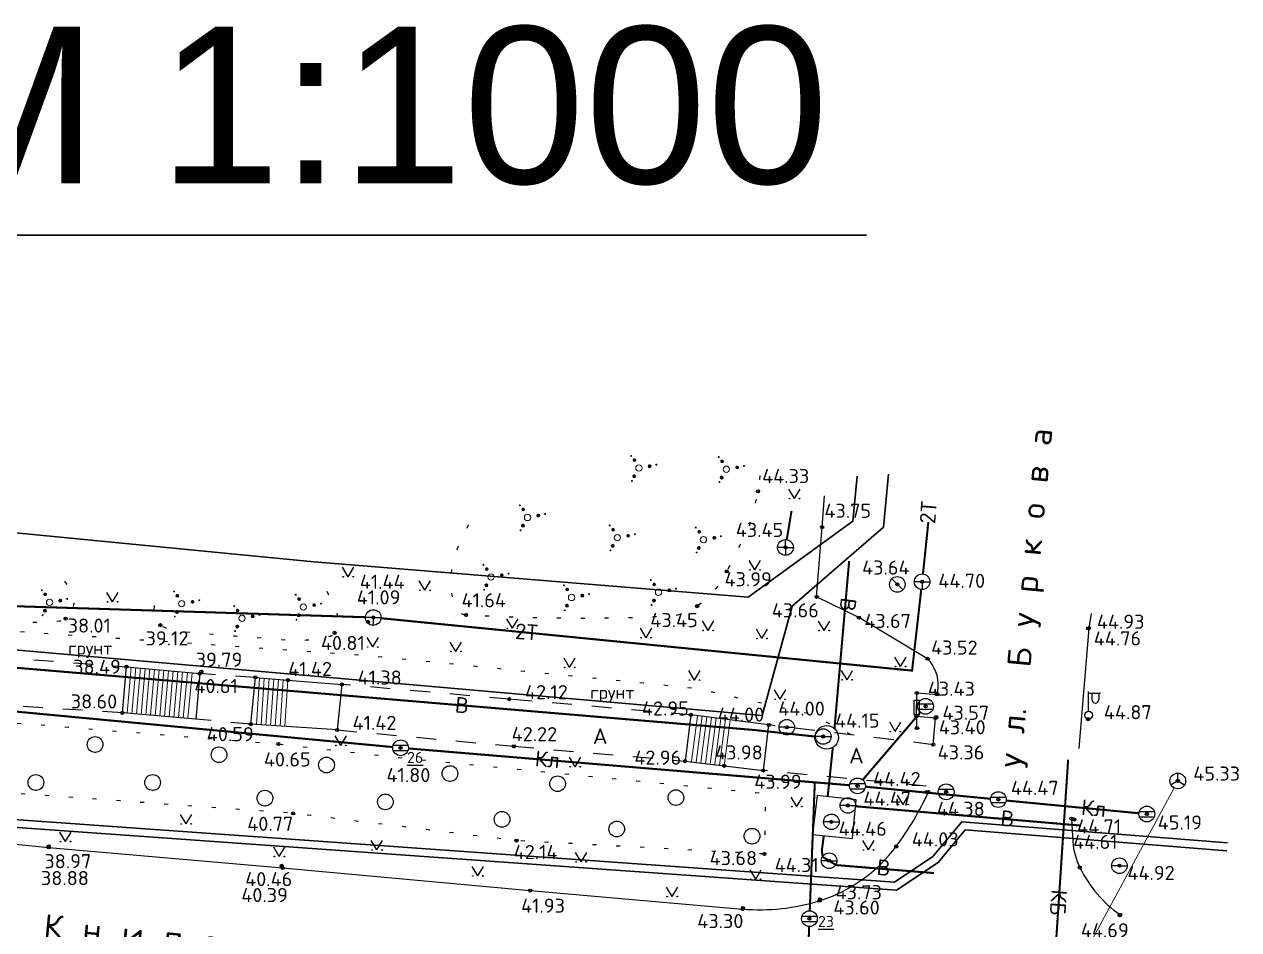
# Model space of a CAD drawing. Extents: x 8328 to 1441992, y -7354 to 642460.
# Drawn here: x 1441913.7 to 1441991.1, y 642402.7 to 642460.4 of the extents above; entities that cross this region are included whole.
import ezdxf

# ---------------------------------------------------------------- set-up
doc = ezdxf.new("R2010")
doc.units = 0
doc.header["$MEASUREMENT"] = 0
doc.header["$PDMODE"] = 32
doc.header["$PDSIZE"] = 0.2
for name, pattern in [('1220', [10, 8, -2]), ('APC_PRICKAD', [3.05, 0.51, -2.54]), ('APC_STRECKAD', [5.08, 2.54, -2.54]), ('CONTI', [0])]:
    doc.linetypes.add(name, pattern=pattern)
doc.layers.add('20-Лист', color=7, linetype='Continuous', lineweight=25)
for name, color, linetype in [('PI_OTD', 172, 'CONTI'), ('PI_STDEFAULT', 6, 'CONTI'), ('Колодцы', 7, 'Continuous')]:
    doc.layers.add(name, color=color, linetype=linetype)
doc.styles.add('3_0-Ариел', font='arial.ttf', dxfattribs={"height": 3})
doc.styles.get("Standard").update_dxf_attribs({"font": 'txt.shx'})
doc.linetypes.add('КЛ-6kB', pattern='A,8,-1,[131,ltypeshp.shx,S=0.75,R=90,X=0.75,Y=-0.75],0.25,[131,ltypeshp.shx,S=0.5625,R=90,X=1.57,Y=-0.56],-1,8,[131,ltypeshp.shx,S=0.5625,R=-90,X=-1.57,Y=0.56],0.25,[131,ltypeshp.shx,S=0.75,R=-90,X=-0.75,Y=0.75]', length=18.5)
doc.linetypes.add('Связь', pattern='A,4,-1,2,[133,ltypeshp.shx,S=0.125,R=0,X=-0.125,Y=0],2,-1', length=10)

# ---------------------------------------------------------------- blocks, each defined once
blk = doc.blocks.new('HAB_1')
for q in [(-0.5, 0), (0, 0.5), (0, -0.5), (0.5, 0)]:
    blk.add_line((0, 0), q)
blk.add_circle((0.001258, -0.002432), 0.502434)
blk = doc.blocks.new('A$C53CB0419')
at = {"lineweight": 9}
for centre, radius in [((-0.491, 0.774), 0.03), ((-0.492, 0.779), 0.0248), ((-0.495, 0.784), 0.0194), ((-0.497, 0.789), 0.0145), ((-0.5, 0.794), 0.00807), ((-0.279, 0.5), 0.0852), ((-0.281, 0.51), 0.0751), ((-0.284, 0.518), 0.0662), ((-0.287, 0.527), 0.0572), ((-0.289, 0.536), 0.0483), ((-0.291, 0.545), 0.0387), ((-0.292, 0.555), 0.0288), ((-0.293, 0.562), 0.0218), ((-0.297, 0.57), 0.0134), ((0, 0), 0.202), ((0.686, 0.115), 0.0918), ((0.685, 0.124), 0.0829), ((0.681, 0.13), 0.0756), ((0.678, 0.138), 0.0669), ((0.675, 0.147), 0.058), ((0.673, 0.156), 0.0489), ((0.672, 0.165), 0.0401), ((0.671, 0.174), 0.0314), ((0.67, 0.181), 0.0246), ((0.667, 0.188), 0.0173), ((0.664, 0.193), 0.0107), ((1.116, 0.216), 0.0329), ((1.122, 0.22), 0.0269), ((1.126, 0.225), 0.0199), ((1.133, 0.229), 0.0139), ((1.135, 0.234), 0.00789), ((-0.298, -0.533), 0.0949), ((-0.297, -0.522), 0.0842), ((-0.295, -0.512), 0.0745), ((-0.297, -0.502), 0.0645), ((-0.296, -0.493), 0.0548), ((-0.295, -0.483), 0.0452), ((-0.294, -0.475), 0.0377), ((-0.293, -0.466), 0.0294), ((-0.295, -0.459), 0.0222), ((-0.299, -0.452), 0.0145), ((-0.439, -0.82), 0.0296), ((-0.444, -0.825), 0.0228), ((-0.448, -0.829), 0.0172), ((-0.452, -0.832), 0.0122), ((-0.456, -0.835), 0.00717)]:
    blk.add_circle(centre, radius, dxfattribs=at)
blk = doc.blocks.new('DEREVO')
blk.add_lwpolyline([(0.033331, -0.499995, -0.033296), (0.033331, -0.499995, -0.033296), (-0.033333, -0.499995)], format="xyb")
blk.add_circle((0, 0), 0.501105)
blk = doc.blocks.new('HAL_1')
for p, q in [((-0.48, 0.159999), (0.48, 0.159999)), ((-0.47, -0.179999), (0.469999, -0.179999))]:
    blk.add_line(p, q)
blk.add_circle((0.000926, -0.003531), 0.503532)
blk = doc.blocks.new('HA_1')
for q in [(-0.5, 0), (0.5, 0)]:
    blk.add_line((0, 0), q)
blk.add_circle((0.001846, 0.00381), 0.496193)
blk = doc.blocks.new('DORZNPR_1')
for p, q in [((-0.2, 1), (-0.2, 0.479997)), ((0.179997, 1), (-0.2, 1)), ((0.179997, 0.479997), (0.179997, 1)), ((0, 0.479997), (-0.2, 0.479997)), ((0, 0), (0, 0.479997)), ((0.16, 0.479997), (0.179997, 0.479997)), ((0, 0), (0.179997, 0))]:
    blk.add_line(p, q)
blk.add_lwpolyline([(0, 0.479997), (0.139997, 0.479997), (0.16, 0.479997)])
blk = doc.blocks.new('A$C18BB02A3')
for q in [(-0.36, 0.6), (0.36, 0.6)]:
    blk.add_line((0, 0), q)
for centre, major_axis, start_param, end_param in [((-0.319, -0.001), (-0.0136, 0.0136), 3.926991, 10.210176), ((-0.315, -0.002), (-0.0109, 0.0109), 3.926991, 10.210176), ((-0.311, -0.002), (-0.00774, 0.00774), 3.926991, 10.210176), ((-0.306, -0.002), (0.00448, 0.00448), 5.497787, 11.780972), ((0.322, -0.001), (-0.0153, 0.0153), 3.926991, 10.210176), ((0.317, -0.001), (-0.0117, 0.0117), 3.926991, 10.210176), ((0.311, -0.001), (-0.00797, 0.00797), 3.926991, 10.210176), ((0.306, -0.001), (0.00424, 0.00424), 5.497787, 11.780972)]:
    blk.add_ellipse(centre, major_axis=major_axis, ratio=1, start_param=start_param, end_param=end_param)
blk = doc.blocks.new('BL_33')
at = {"color": 0}
for p, q in [((0, 0.25), (0, 1.5)), ((0, 1.4), (0.75, 1.4)), ((0.2, 1.4), (0.2, 1)), ((0.65, 1.4), (0.65, 1))]:
    blk.add_line(p, q, dxfattribs=at)
for radius in [0.25, 0]:
    blk.add_circle((0, 0), radius, dxfattribs=at)
blk.add_arc((0.425, 1), 0.225, 180, 0, dxfattribs=at)
blk = doc.blocks.new('HAV_1')
for q in [(-0.5, 0), (0.5, 0)]:
    blk.add_line((0, 0), q)
blk.add_circle((0.001846, 0.00381), 0.496193)
blk = doc.blocks.new('A$C117D4507')
at = {"color": 7}
blk.add_lwpolyline([(0, 0), (0.001846, -0.492383)], dxfattribs=at)
at = {"layer": 'Колодцы', "color": 7}
blk.add_blockref('HAV_1', (0, 0), dxfattribs=at)
blk = doc.blocks.new('HAS_1')
for q in [(-0.429999, -0.25), (0, 0.5), (0.429999, -0.25)]:
    blk.add_line((0, 0), q)
blk.add_circle((0, 0), 0.5)

msp = doc.modelspace()

# ---------------------------------------------------------------- linework, layer by layer
at = {"color": 1, "linetype": 'КЛ-6kB', "lineweight": 30, "ltscale": 0.4}
for points in [[(1441966.802, 642431.616), (1441966.526, 642428.737), (1441959.863, 642423.887), (1441932.157, 642426.151), (1441865.267, 642432.653), (1441865.601, 642436.317)], [(1441968.806, 642431.75), (1441968.476, 642428.371), (1441962.66, 642423.32), (1441960.737, 642416.346), (1441882.787, 642423.193), (1441875.868, 642412.955), (1441868.727, 642413.398)], [(1441990.384, 642407.722), (1441973.693, 642409.055), (1441971.965, 642406.977), (1441969.32, 642405.208), (1441868.488, 642412.387)], [(1441990.424, 642408.221), (1441973.475, 642409.574), (1441971.626, 642407.353), (1441969.185, 642405.719), (1441868.523, 642412.886)]]:
    msp.add_lwpolyline(points, dxfattribs=at)
at = {"color": 7, "linetype": 'APC_PRICKAD', "ltscale": 0.5, "flags": 128}
for points in [[(1441960.605, 642431.647), (1441960.48, 642430.64), (1441959.923, 642428.405), (1441958.49, 642425.54, -0.121291), (1441956.6, 642423.32, -0.145605), (1441954.733, 642422.67, -0.02638), (1441941.86, 642422.76, -0.312439), (1441941.14, 642423.325, -0.136434), (1441941.059, 642426.16, -0.096898), (1441942.429, 642429.103, 1.181354)], [(1441916.254, 642424.915), (1441916.626, 642424.347, -0.391591), (1441916.32, 642422.53, -0.134562), (1441915.91, 642422.361, -0.098371), (1441911.202, 642422.709, -0.166717), (1441910.63, 642423.1, -0.37827), (1441910.784, 642424.95, -0.402031)], [(1441932.975, 642424.269), (1441933.502, 642423.169, -0.234583), (1441933.48, 642421.62, -0.214339), (1441933.201, 642421.398, -0.079329), (1441930.462, 642421.143, -0.0013), (1441923.847, 642421.675, -0.129779), (1441922.36, 642422.11, -0.394814), (1441922.379, 642424.127, -0.995331)], [(1441877.89, 642414.36, -0.111769), (1441873.92, 642417.596, -0.220745), (1441873.843, 642417.924), (1441874.003, 642418.696), (1441875.078, 642419.127), (1441880.19, 642418.69), (1441890.25, 642417.71), (1441929.89, 642414.53), (1441937.62, 642413.666), (1441960.95, 642411.377), (1441960.89, 642407.52), (1441945.08, 642408.37), (1441930.83, 642410.11), (1441903.82, 642412.05), (1441897.82, 642412.44)]]:
    msp.add_lwpolyline(points, format="xyb", dxfattribs=at)
at = {"color": 7, "linetype": 'Continuous'}
for points, elevation in [([(1441971.66, 642414.49), (1441971.8, 642416.19), (1441970.58, 642416.29), (1441970.6, 642417.79), (1441971.93, 642417.7), (1441971.964, 642418.162, 0.218415), (1441971.29, 642419.97), (1441966.91, 642422.59), (1441964.22, 642423.92), (1441964.57, 642428.36), (1441964.712, 642430.364)], 43.36), ([(1441873.71, 642420.25), (1441873.53, 642418.36, 0.331496), (1441877.9, 642414.34), (1441886.19, 642413.52), (1441897.82, 642412.44), (1441902.87, 642409.17), (1441915.25, 642407.94), (1441930.16, 642406.63), (1441945.95, 642405.18), (1441959.5, 642404.01, 0.097244), (1441964.4, 642404.54, 0.158387), (1441969.29, 642408, 0.052599), (1441971.35, 642411.47, 1.712586)], 33.64), ([(1441980.47, 642409.77), (1441980.562, 642408.315, 0.100142), (1441981.01, 642406.65, 0.121915), (1441983.58, 642403.63, -3.059377)], 44.61)]:
    msp.add_lwpolyline(points, format="xyb", dxfattribs=dict(at, elevation=elevation))
at = {"color": 32, "linetype": '1220', "ltscale": 0.5, "const_width": 0.13}
for points in [[(1441962.621, 642429.399), (1441962.314, 642427.563)], [(1441937.186, 642414.337), (1441870.454, 642420.62)], [(1441984.776, 642410.116), (1441976.299, 642410.928)]]:
    msp.add_lwpolyline(points, dxfattribs=at)
at = {"color": 7, "linetype": '1220', "ltscale": 0.5, "const_width": 0.13}
for points, elevation in [([(1441971.001, 642425.372), (1441971.345, 642428.689)], 44.7), ([(1441935.438, 642422.618), (1441905.739, 642423.552)], 41.44)]:
    msp.add_lwpolyline(points, dxfattribs=dict(at, elevation=elevation))
at = {"color": 92, "linetype": '1220', "ltscale": 0.5, "const_width": 0.13}
for points in [[(1441965.358, 642415.518), (1441966.294, 642426.202)], [(1441965.252, 642414.313), (1441964.924, 642411.17)], [(1441964.677, 642408.687), (1441964.55, 642407.73), (1441964.611, 642407.332), (1441965.452, 642406.812), (1441971.705, 642406.301)]]:
    msp.add_lwpolyline(points, dxfattribs=at)
at = {"color": 7, "linetype": 'APC_PRICKAD', "ltscale": 0.5, "elevation": 43.36, "flags": 128}
msp.add_lwpolyline([(1441966.415, 642415.12), (1441963.861, 642416.431), (1441956.482, 642418.075), (1441935.573, 642420.164), (1441920.622, 642421.194), (1441907.388, 642422.105), (1441898.92, 642423.76), (1441907.996, 642425.379)], dxfattribs=at)
at = {"color": 7, "linetype": '1220', "ltscale": 0.5, "const_width": 0.13}
msp.add_lwpolyline([(1441970.891, 642424.386), (1441970.308, 642419.212), (1441936.44, 642422.553)], dxfattribs=at)
at = {"color": 92, "linetype": '1220', "ltscale": 0.5, "const_width": 0.13}
for points, elevation in [([(1441964.144, 642415.006), (1441960.29, 642415.421), (1441873.08, 642422.774), (1441872.235, 642423.702)], 44.15), ([(1441966.698, 642410.562), (1441981.075, 642409.33)], 44.47)]:
    msp.add_lwpolyline(points, dxfattribs=dict(at, elevation=elevation))
at = {"color": 7, "linetype": 'Continuous'}
for points in [[(1441981.72, 642422.86), (1441981.58, 642421.92), (1441980.933, 642414.256)], [(1441966.736, 642410.981), (1441964.25, 642411.241), (1441963.946, 642408.759), (1441966.506, 642408.505), (1441966.736, 642410.981)]]:
    msp.add_lwpolyline(points, dxfattribs=at)
at = {"color": 7, "linetype": 'APC_STRECKAD', "ltscale": 0.5}
for points, elevation in [([(1441899.05, 642421.12), (1441909.22, 642420.29), (1441920.2, 642419.46)], 36.72), ([(1441928.42, 642418.78), (1441924.87, 642419.02)], 40.62), ([(1441919.94, 642416.52), (1441908.87, 642417.22), (1441898.73, 642418.17)], 38.6), ([(1441956.2, 642416.39), (1441944.62, 642417.39), (1441933.94, 642418.33), (1441933.94, 642418.33)], 42.95), ([(1441928.13, 642415.8), (1441924.614, 642416.107)], 40.59), ([(1441933.63, 642415.43), (1441944.91, 642414.39), (1441955.83, 642413.44)], 41.42), ([(1441971.66, 642414.49), (1441961.17, 642415.75)], 43.36)]:
    msp.add_lwpolyline(points, dxfattribs=dict(at, elevation=elevation))
at = {"color": 7, "linetype": 'Continuous'}
for points, elevation in [([(1441919.94, 642416.52), (1441920.2, 642419.46), (1441924.87, 642419.02), (1441924.614, 642416.107), (1441919.94, 642416.52)], 38.6), ([(1441933.94, 642418.33), (1441933.63, 642415.43), (1441928.13, 642415.8), (1441928.42, 642418.78), (1441930.49, 642418.6), (1441933.94, 642418.33)], 41.38)]:
    msp.add_lwpolyline(points, dxfattribs=dict(at, elevation=elevation))
at = {"color": 7, "linetype": 'Continuous', "lineweight": 9}
for points, elevation in [([(1441920.499, 642419.433), (1441920.239, 642416.494)], 38.6), ([(1441920.798, 642419.407), (1441920.538, 642416.467)], 38.6), ([(1441921.096, 642419.381), (1441920.837, 642416.441)], 38.6), ([(1441921.395, 642419.354), (1441921.135, 642416.414)], 38.6), ([(1441921.694, 642419.328), (1441921.434, 642416.388)], 38.6), ([(1441921.993, 642419.301), (1441921.733, 642416.361)], 38.6), ([(1441922.292, 642419.275), (1441922.032, 642416.335)], 38.6), ([(1441922.589, 642419.235), (1441922.331, 642416.309)], 38.6), ([(1441922.888, 642419.207), (1441922.63, 642416.282)], 38.6), ([(1441923.187, 642419.179), (1441922.928, 642416.256)], 38.6), ([(1441923.486, 642419.15), (1441923.227, 642416.229)], 38.6), ([(1441923.784, 642419.122), (1441923.526, 642416.203)], 38.6), ([(1441924.083, 642419.094), (1441923.825, 642416.176)], 38.6), ([(1441924.083, 642419.094), (1441923.825, 642416.176)], 38.6), ([(1441924.382, 642419.066), (1441924.124, 642416.15)], 38.6), ([(1441928.694, 642418.721), (1441928.496, 642415.775)], 41.38), ([(1441928.993, 642418.701), (1441928.795, 642415.755)], 41.38), ([(1441929.293, 642418.681), (1441929.095, 642415.735)], 41.38), ([(1441929.592, 642418.66), (1441929.394, 642415.715)], 41.38), ([(1441929.891, 642418.64), (1441929.693, 642415.695)], 41.38), ([(1441930.191, 642418.62), (1441929.993, 642415.675)], 41.38), ([(1441930.49, 642418.6), (1441930.292, 642415.655)], 41.38), ([(1441956.237, 642413.408), (1441956.614, 642416.337)], 43.98), ([(1441956.535, 642413.37), (1441956.912, 642416.298)], 43.98), ([(1441956.832, 642413.332), (1441957.209, 642416.26)], 43.98), ([(1441957.13, 642413.293), (1441957.507, 642416.222)], 43.98), ([(1441957.427, 642413.255), (1441957.804, 642416.183)], 43.98), ([(1441957.725, 642413.217), (1441958.102, 642416.145)], 43.98), ([(1441958.022, 642413.178), (1441958.4, 642416.107)], 43.98), ([(1441958.32, 642413.14), (1441958.697, 642416.068)], 43.98)]:
    msp.add_lwpolyline(points, dxfattribs=dict(at, elevation=elevation))
at = {"color": 7, "linetype": 'Continuous', "elevation": 43.36}
msp.add_lwpolyline([(1441961.17, 642415.75), (1441956.2, 642416.39), (1441955.83, 642413.44), (1441960.82, 642412.84)], close=True, dxfattribs=at)
at = {"color": 32, "linetype": '1220', "ltscale": 0.5, "const_width": 0.13}
for points, elevation in [([(1441970.844, 642416.561), (1441967.152, 642412.237)], 43.43), ([(1441966.336, 642411.901), (1441938.175, 642414.25)], 44.42), ([(1441979.013, 642394.709), (1441980.261, 642413.533)], 44.48), ([(1441963.78, 642403.893), (1441964.103, 642412.087)], 43.57), ([(1441975.312, 642411.038), (1441967.324, 642411.812)], 44.47), ([(1441963.014, 642382.779), (1441963.742, 642402.887)], 43.95)]:
    msp.add_lwpolyline(points, dxfattribs=dict(at, elevation=elevation))
at = {"color": 7, "linetype": 'APC_STRECKAD', "ltscale": 0.5}
msp.add_lwpolyline([(1441971.2, 642411.85), (1441960.82, 642412.84)], dxfattribs=at)
at = {"color": 7, "linetype": 'Связь', "lineweight": 13, "flags": 128}
msp.add_lwpolyline([(1441975.399, 642255.615), (1441970.578, 642276.629), (1441972.85, 642338.25), (1441968.1, 642339.58), (1441968.1, 642339.58), (1441972.834, 642385.481), (1441987.016, 642411.741)], dxfattribs=at)
at = {"color": 7, "linetype": 'Continuous'}
msp.add_circle((1441964.864, 642414.954), 0.75, dxfattribs=at)
at = {"layer": '20-Лист', "color": 1, "lineweight": 30}
msp.add_line((1441775.483, 642446.99), (1441967.407, 642446.99), dxfattribs=at)
at = {"layer": 'PI_STDEFAULT', "color": 7}
for p in [(1441960.48, 642430.64, 44.33), (1441964.57, 642428.36, 43.75), (1441962.23, 642427.07, 43.45), (1441958.49, 642425.54, 43.99), (1441969.37, 642424.71, 43.64), (1441970.95, 642424.88, 44.7), (1441964.22, 642423.92, 43.66), (1441956.6, 642423.32, 43.45), (1441916.32, 642422.53, 38.01), (1441935.61, 642422.32, 41.09), (1441935.94, 642422.6, 41.44), (1441941.86, 642422.76, 41.64), (1441966.91, 642422.59, 43.67), (1441922.36, 642422.11, 39.12), (1441933.48, 642421.62, 40.81), (1441981.53, 642421.91, 44.76), (1441981.58, 642421.92, 44.93), (1441971.29, 642419.97, 43.52), (1441920.2, 642419.46, 38.49), (1441924.98, 642419.14, 39.79), (1441924.87, 642419.02, 40.61), (1441928.42, 642418.78, 40.62), (1441930.49, 642418.6, 41.42), (1441933.94, 642418.33, 41.38), (1441970.6, 642417.79, 43.47), (1441971.93, 642417.7, 43.46), (1441944.62, 642417.39, 42.12), (1441971.17, 642416.94, 43.43), (1441919.94, 642416.52, 38.6), (1441956.2, 642416.39, 42.95), (1441970.58, 642416.29, 43.47), (1441971.8, 642416.19, 43.57), (1441971.85, 642416.25, 43.4), (1441981.54, 642416.12, 44.87), (1441928.13, 642415.8, 40.59), (1441933.63, 642415.43, 41.42), (1441961.17, 642415.75, 44), (1441962.31, 642415.6, 44), (1441970.61, 642415.55, 43.49), (1441929.89, 642414.53, 40.65), (1441964.64, 642415.01, 44.15), (1441971.66, 642414.49, 43.36), (1441937.68, 642414.29, 41.8), (1441944.91, 642414.39, 42.22), (1441955.83, 642413.44, 42.96), (1441958.32, 642413.14, 43.98), (1441960.82, 642412.84, 43.99), (1441987.254, 642412.18, 23.14), (1441966.83, 642411.86, 44.42), (1441971.23, 642411.46, 44.45), (1441971.35, 642411.47, 44.31), (1441972.48, 642411.48, 44.38), (1441966.21, 642410.61, 44.47), (1441975.81, 642410.99, 44.47), (1441930.83, 642410.11, 40.77), (1441985.278, 642410.068, 23), (1441965.16, 642409.57, 44.46), (1441980.47, 642409.77, 44.61), (1441980.66, 642409.72, 44.71), (1441945.08, 642408.37, 42.14), (1441915.24, 642408.01, 38.97), (1441915.25, 642407.94, 38.88), (1441960.89, 642407.52, 43.68), (1441969.29, 642408, 44.03), (1441930.1, 642406.76, 40.46), (1441965.02, 642407.09, 44.31), (1441983.53, 642406.77, 22.73), (1441930.16, 642406.63, 40.39), (1441981.01, 642406.65, 44.5), (1441945.95, 642405.18, 41.93), (1441964.4, 642404.54, 43.6), (1441964.43, 642404.63, 43.73), (1441959.5, 642404.01, 43.21), (1441959.52, 642404.07, 43.3), (1441983.55, 642403.61, 44.56), (1441983.58, 642403.63, 44.69), (1441963.76, 642403.39, 43.57)]:
    msp.add_point(p, dxfattribs=at)

# ---------------------------------------------------------------- block references
at = {"color": 7, "linetype": 'Continuous'}
for name, p in [('A$C53CB0419', (1441952.88, 642432.129)), ('A$C53CB0419', (1441958.463, 642432.054)), ('A$C18BB02A3', (1441962.803, 642430.18)), ('A$C53CB0419', (1441945.781, 642428.98)), ('A$C53CB0419', (1441951.512, 642427.695)), ('A$C53CB0419', (1441957.002, 642427.563)), ('A$C18BB02A3', (1441960.286, 642425.634)), ('A$C18BB02A3', (1441934.343, 642425.201)), ('A$C53CB0419', (1441943.455, 642425.187)), ('A$C117D4507', (1441970.948, 642424.876, 44.7)), ('A$C18BB02A3', (1441939.239, 642424.337)), ('A$C53CB0419', (1441948.589, 642423.877)), ('A$C53CB0419', (1441954.135, 642424.214)), ('A$C53CB0419', (1441915.293, 642423.564)), ('A$C18BB02A3', (1441919.312, 642423.596)), ('A$C53CB0419', (1441923.723, 642423.483)), ('A$C53CB0419', (1441931.484, 642423.274)), ('A$C53CB0419', (1441927.569, 642422.552)), ('A$C117D4507', (1441935.938, 642422.596, 41.44)), ('A$C18BB02A3', (1441944.813, 642421.91)), ('A$C18BB02A3', (1441957.294, 642421.777)), ('A$C18BB02A3', (1441964.697, 642421.774)), ('A$C18BB02A3', (1441953.338, 642421.31)), ('A$C18BB02A3', (1441960.734, 642421.257)), ('A$C18BB02A3', (1441935.906, 642420.719)), ('A$C18BB02A3', (1441941.214, 642420.432)), ('A$C18BB02A3', (1441948.467, 642419.409)), ('A$C18BB02A3', (1441969.567, 642419.473)), ('A$C18BB02A3', (1441956.436, 642418.613)), ('A$C18BB02A3', (1441966.157, 642418.627)), ('A$C18BB02A3', (1441961.9, 642417.386)), ('A$C18BB02A3', (1441969.238, 642415.324)), ('A$C18BB02A3', (1441933.874, 642414.443)), ('A$C18BB02A3', (1441948.815, 642413.086)), ('A$C18BB02A3', (1441962.96, 642410.54)), ('A$C18BB02A3', (1441969.736, 642410.679)), ('A$C18BB02A3', (1441924.002, 642409.433)), ('A$C18BB02A3', (1441916.308, 642408.312)), ('A$C18BB02A3', (1441936.172, 642407.774)), ('A$C18BB02A3', (1441967.523, 642407.776)), ('A$C18BB02A3', (1441929.949, 642407.36)), ('A$C18BB02A3', (1441949.199, 642407.016)), ('A$C18BB02A3', (1441942.603, 642406.116)), ('A$C18BB02A3', (1441960.332, 642405.911)), ('A$C18BB02A3', (1441955.007, 642404.805))]:
    msp.add_blockref(name, p, dxfattribs=at)
at = {"color": 7, "rotation": 134.9999999999999}
msp.add_blockref('HA_1', (1441969.37, 642424.71, 43.64), dxfattribs=at)
at = {"color": 7}
for name, p in [('BL_33', (1441981.57, 642416.372)), ('DEREVO', (1441918.197, 642414.5)), ('DEREVO', (1441926.104, 642413.847)), ('DEREVO', (1441932.957, 642413.194)), ('DEREVO', (1441940.833, 642412.649)), ('DEREVO', (1441914.423, 642412.077)), ('DEREVO', (1441921.868, 642412.078)), ('DEREVO', (1441947.697, 642411.998)), ('DEREVO', (1441929.03, 642411.079)), ('DEREVO', (1441955.244, 642411.113)), ('DEREVO', (1441936.713, 642410.841)), ('DEREVO', (1441944.155, 642409.729)), ('DEREVO', (1441951.47, 642409.114)), ('DEREVO', (1441960.096, 642408.652))]:
    msp.add_blockref(name, p, dxfattribs=at)
at = {"yscale": 1.75}
msp.add_blockref('DORZNPR_1', (1441970.61, 642415.55, 43.49), dxfattribs=at)
at = {"layer": 'Колодцы', "color": 7}
for name, p in [('HAB_1', (1441962.23, 642427.07, 43.45)), ('HAL_1', (1441971.165, 642416.942, 43.43)), ('HAV_1', (1441962.314, 642415.601, 44)), ('HAV_1', (1441964.638, 642415.006, 44.15)), ('HAL_1', (1441937.683, 642414.295)), ('HAL_1', (1441966.829, 642411.864, 44.42)), ('HAS_1', (1441987.254, 642412.18, 23.14)), ('HAL_1', (1441972.479, 642411.484, 44.38)), ('HAL_1', (1441975.805, 642410.992, 44.47)), ('HAV_1', (1441966.212, 642410.608, 44.47)), ('HAV_1', (1441965.162, 642409.568, 44.46)), ('HAL_1', (1441985.277, 642410.072, 23)), ('HAV_1', (1441965.014, 642407.085, 44.31)), ('HAV_1', (1441983.528, 642406.766, 22.73)), ('HAL_1', (1441963.759, 642403.394, 43.57))]:
    msp.add_blockref(name, p, dxfattribs=at)

# ---------------------------------------------------------------- texts
at = {"color": 7}
for s, height, rotation, p in [('у л.  Б у р к о в а', 1.5, 84.69055, (1441977.257, 642412.98)), ('В', 1, 262.6426, (1441965.783, 642423.913)), ('В', 1, 353.7892, (1441941.111, 642416.56)), ('Кл', 1, 354.73938, (1441946.213, 642413.125)), ('Кл', 1, 354.73938, (1441981.054, 642410.013)), ('В', 1, 353.7892, (1441975.902, 642409.33)), ('В', 1, 353.7892, (1441968.008, 642406.197)), ('КБ', 1, 265.61267, (1441979.21, 642405.286)), ('у л.  К н и п о в и ч а', 1.5, 354.71439, (1441908.472, 642402.794))]:
    msp.add_text(s, height=height, rotation=rotation, dxfattribs=at).set_placement(p)
for rotation, p in [(85.07822, (1441971.775, 642428.535)), (355.6767, (1441944.955, 642421.238))]:
    msp.add_text('2Т', height=1, rotation=rotation).set_placement(p)
for s, height, p in [('грунт', 0.8, (1441916.471, 642420.239)), ('грунт', 0.8, (1441949.775, 642417.414)), ('А', 1, (1441949.947, 642414.536)), ('%%U26', 0.7, (1441938.1, 642413.328)), ('А', 1, (1441966.288, 642413.294)), ('%%U23', 0.7, (1441964.308, 642402.868))]:
    msp.add_text(s, height=height, dxfattribs=at).set_placement(p)
at = {"layer": '20-Лист', "color": 1, "lineweight": 30, "style": '3_0-Ариел'}
msp.add_text('ПЗУ в координатах М 1:1000', height=10, dxfattribs=at).set_placement((1441778.324, 642450.28))
at = {"layer": 'PI_OTD', "color": 7}
for s, p in [('44.33', (1441960.745, 642431.171)), ('43.75', (1441964.714, 642428.954)), ('43.45', (1441959.064, 642427.736)), ('43.64', (1441967.119, 642425.336)), ('43.99', (1441958.344, 642424.588)), ('44.70', (1441971.983, 642424.489)), ('41.44', (1441935.081, 642424.427)), ('41.09', (1441934.889, 642423.436)), ('41.64', (1441941.571, 642423.251)), ('43.66', (1441961.362, 642422.606)), ('38.01', (1441916.45, 642421.636)), ('43.45', (1441953.613, 642421.982)), ('43.67', (1441967.256, 642421.929)), ('44.93', (1441982.093, 642421.882)), ('39.12', (1441921.418, 642420.823)), ('44.76', (1441981.895, 642420.818)), ('40.81', (1441932.602, 642420.525)), ('43.52', (1441971.523, 642420.232)), ('39.79', (1441924.617, 642419.459)), ('38.49', (1441916.806, 642419.005)), ('41.42', (1441930.515, 642418.865)), ('41.38', (1441934.94, 642418.32)), ('40.61', (1441924.533, 642417.777)), ('43.43', (1441971.31, 642417.603)), ('38.60', (1441916.645, 642416.795)), ('42.12', (1441945.62, 642417.39)), ('42.95', (1441953.075, 642416.349)), ('44.00', (1441957.909, 642415.958)), ('44.00', (1441961.771, 642416.342)), ('43.57', (1441972.245, 642416.07)), ('44.87', (1441982.54, 642416.11)), ('41.42', (1441934.62, 642415.43)), ('44.15', (1441965.392, 642415.574)), ('40.59', (1441925.326, 642414.709)), ('42.22', (1441944.769, 642414.71)), ('43.40', (1441972.011, 642415.149)), ('40.65', (1441928.965, 642413.097)), ('42.96', (1441952.593, 642413.217)), ('43.98', (1441957.744, 642413.542)), ('43.36', (1441971.939, 642413.546)), ('41.80', (1441936.784, 642412.102)), ('45.33', (1441988.244, 642412.196)), ('43.99', (1441960.244, 642411.677)), ('44.42', (1441967.82, 642411.85)), ('44.47', (1441967.2, 642410.6)), ('44.47', (1441976.607, 642411.284)), ('44.38', (1441971.889, 642409.945)), ('40.77', (1441927.903, 642408.991)), ('45.19', (1441985.975, 642409.075)), ('44.46', (1441965.625, 642408.676)), ('44.71', (1441980.834, 642408.823)), ('44.03', (1441970.29, 642408)), ('44.61', (1441980.579, 642407.843)), ('42.14', (1441944.898, 642407.189)), ('43.68', (1441957.394, 642406.807)), ('38.97', (1441914.963, 642406.608)), ('44.31', (1441961.54, 642406.365)), ('38.88', (1441914.744, 642405.532)), ('40.46', (1441927.77, 642405.466)), ('44.92', (1441984.041, 642405.861)), ('40.39', (1441927.523, 642404.449)), ('43.73', (1441965.43, 642404.63)), ('41.93', (1441945.367, 642403.774)), ('43.60', (1441965.284, 642403.655)), ('43.30', (1441956.607, 642402.789)), ('44.69', (1441981.073, 642402.204))]:
    msp.add_text(s, height=0.9, dxfattribs=at).set_placement(p)

doc.saveas('drawing.dxf')
